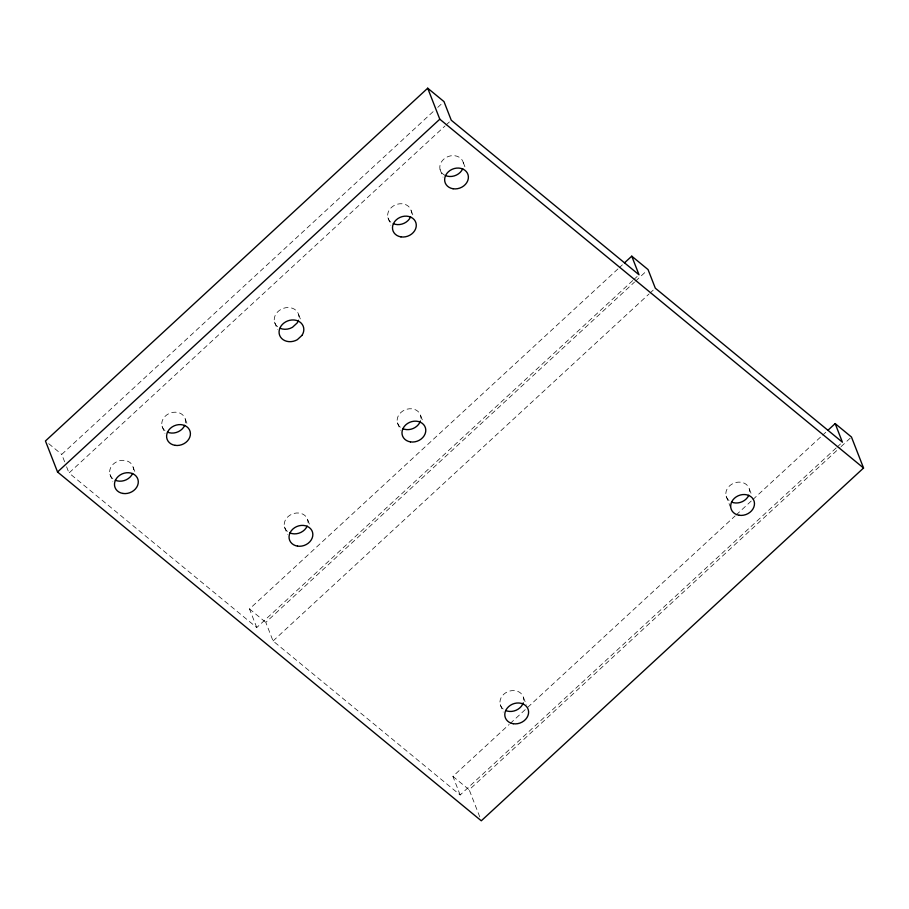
<?xml version="1.0" encoding="UTF-8"?>
<svg xmlns="http://www.w3.org/2000/svg" width="909" height="909" viewBox="0 0 909 909"><rect width="100%" height="100%" fill="white"/><g stroke="black" fill="none" stroke-linecap="round" stroke-linejoin="round"><path stroke-width="0.68" stroke-dasharray="4.54 3.41" d="M64.653 461.84L61.744 454.398L433.582 111.228M437.752 107.387L441.922 103.546M632.766 280.54L256.758 627.551L69.004 472.998L445.001 125.987M446.046 125.022L450.216 121.181M256.758 627.551L249.509 608.95L618.222 268.666M619.256 267.7L622.381 264.826M633.8 279.574L637.97 275.734M836.166 447.967L460.159 794.977L273.052 640.97L265.803 622.37L634.516 282.085M635.561 281.12L647.015 270.541M273.052 640.97L649.06 293.959M650.105 292.993L653.23 290.107M460.159 794.977L452.909 776.377L509.154 724.473M510.199 723.507L735.176 515.88M736.21 514.914L751.834 500.495M752.879 499.541L821.622 436.093M822.668 435.138L825.792 432.252M837.212 447.012L841.37 443.16M479.782 816.918L469.203 789.796L840.007 447.592M841.052 446.626L851.46 437.013M48.711 443.66L61.744 454.398M249.509 608.95L265.803 622.37M452.909 776.377L469.203 789.796M749.346 488.974L751.277 493.928M726.143 496.155L730.495 507.313M463.26 162.495L465.669 168.688M440.092 169.653L443.001 177.096M411.152 210.593L413.084 215.547M387.95 217.774L390.859 225.216M420.64 415.606L423.06 421.799M523.459 697.43L526.368 704.873M397.449 422.776L400.346 430.218M500.268 704.611L503.166 712.054M298.675 314.673L301.095 320.877M274.552 322.138L277.45 329.581M307.708 519.834L310.128 526.027M284.506 527.015L287.414 534.447M185.277 419.049L187.209 424.014M162.075 426.23L164.972 433.673M133.146 467.158L135.077 472.123M109.955 474.339L112.852 481.781M66.584 466.794L69.004 472.998M503.177 709.043A12.158 10.169 -21.3 0 1 507.665 691.749A12.158 10.169 -21.3 0 1 523.766 700.089M164.983 430.661A12.158 10.169 -21.3 0 1 170.96 412.822A12.158 10.169 -21.3 0 1 185.072 424.446M729.052 500.575A12.158 10.169 -21.3 0 1 733.54 483.293A12.158 10.169 -21.3 0 1 749.652 491.633M390.859 222.194A12.158 10.169 -21.3 0 1 395.347 204.911A12.158 10.169 -21.3 0 1 411.459 213.251M277.575 326.751A12.635 10.578 -21.3 0 1 283.267 308.367A12.635 10.578 -21.3 0 1 298.743 319.343M400.358 427.207A12.158 10.169 -21.3 0 1 404.846 409.925A12.158 10.169 -21.3 0 1 420.947 418.265M287.426 531.435A12.158 10.169 -21.3 0 1 291.903 514.153A12.158 10.169 -21.3 0 1 308.015 522.493M445.41 175.539A12.135 10.158 -21.3 0 1 446.058 157.53A12.135 10.158 -21.3 0 1 463.567 165.154M112.864 478.77A12.158 10.169 -21.3 0 1 117.341 461.477A12.158 10.169 -21.3 0 1 133.453 469.817"/><path stroke-width="1.36" d="M624.472 262.894L631.755 256.168L639.016 274.768L451.25 120.215L444.001 101.615L427.707 88.207L45.45 440.979L57.54 471.987L481.293 820.793L863.55 468.021L851.46 437.013L835.166 423.594L827.872 430.332M57.54 471.987L439.797 119.204L427.707 88.207M631.755 256.168L648.06 269.587L655.309 288.187L842.416 442.206L835.166 423.594M439.797 119.204L863.55 468.021M184.732 425.332A12.158 10.169 -21.3 0 1 167.392 432.116M523.266 702.816A12.158 10.169 -21.3 0 1 505.586 710.497M748.8 495.246A12.158 10.169 -21.3 0 1 731.461 502.041M410.607 216.865A12.158 10.169 -21.3 0 1 393.267 223.659M298.47 320.286A12.635 10.578 -21.3 0 1 297.141 322.99L292.459 327.308A12.635 10.578 -21.3 0 1 280.074 328.274M420.447 420.992A12.158 10.169 -21.3 0 1 402.767 428.673M307.162 526.106A12.158 10.169 -21.3 0 1 289.823 532.901M462.715 168.756A12.135 10.158 -21.3 0 1 445.41 175.539M132.612 473.441A12.158 10.169 -21.3 0 1 115.261 480.225M301.97 335.387L297.3 339.705A12.635 10.578 -21.3 0 1 279.188 333.637A12.635 10.578 -21.3 0 1 293.993 319.979A12.635 10.578 -21.3 0 1 301.97 335.387M400.937 236.874A12.158 10.169 -21.3 0 0 415.981 222.989A12.158 10.169 -21.3 0 0 396.233 219.876A12.158 10.169 -21.3 0 0 400.937 236.874M175.062 445.342A12.158 10.169 -21.3 0 0 190.106 431.457A12.158 10.169 -21.3 0 0 170.358 428.332A12.158 10.169 -21.3 0 0 175.062 445.342M739.131 515.255A12.158 10.169 -21.3 0 0 754.175 501.37A12.158 10.169 -21.3 0 0 734.427 498.257A12.158 10.169 -21.3 0 0 739.131 515.255M513.255 723.723A12.158 10.169 -21.3 0 0 528.299 709.827A12.158 10.169 -21.3 0 0 508.551 706.713A12.158 10.169 -21.3 0 0 513.255 723.723M410.436 441.888A12.158 10.169 -21.3 0 0 425.48 428.003A12.158 10.169 -21.3 0 0 405.732 424.889A12.158 10.169 -21.3 0 0 410.436 441.888M297.493 546.116A12.158 10.169 -21.3 0 0 312.537 532.231A12.158 10.169 -21.3 0 0 292.789 529.118A12.158 10.169 -21.3 0 0 297.493 546.116M453.068 188.754A12.135 10.158 -21.3 0 0 468.09 174.892A12.135 10.158 -21.3 0 0 448.376 171.778A12.135 10.158 -21.3 0 0 453.068 188.754M122.931 493.451A12.158 10.169 -21.3 0 0 137.986 479.554A12.158 10.169 -21.3 0 0 118.238 476.441A12.158 10.169 -21.3 0 0 122.931 493.451"/></g></svg>
